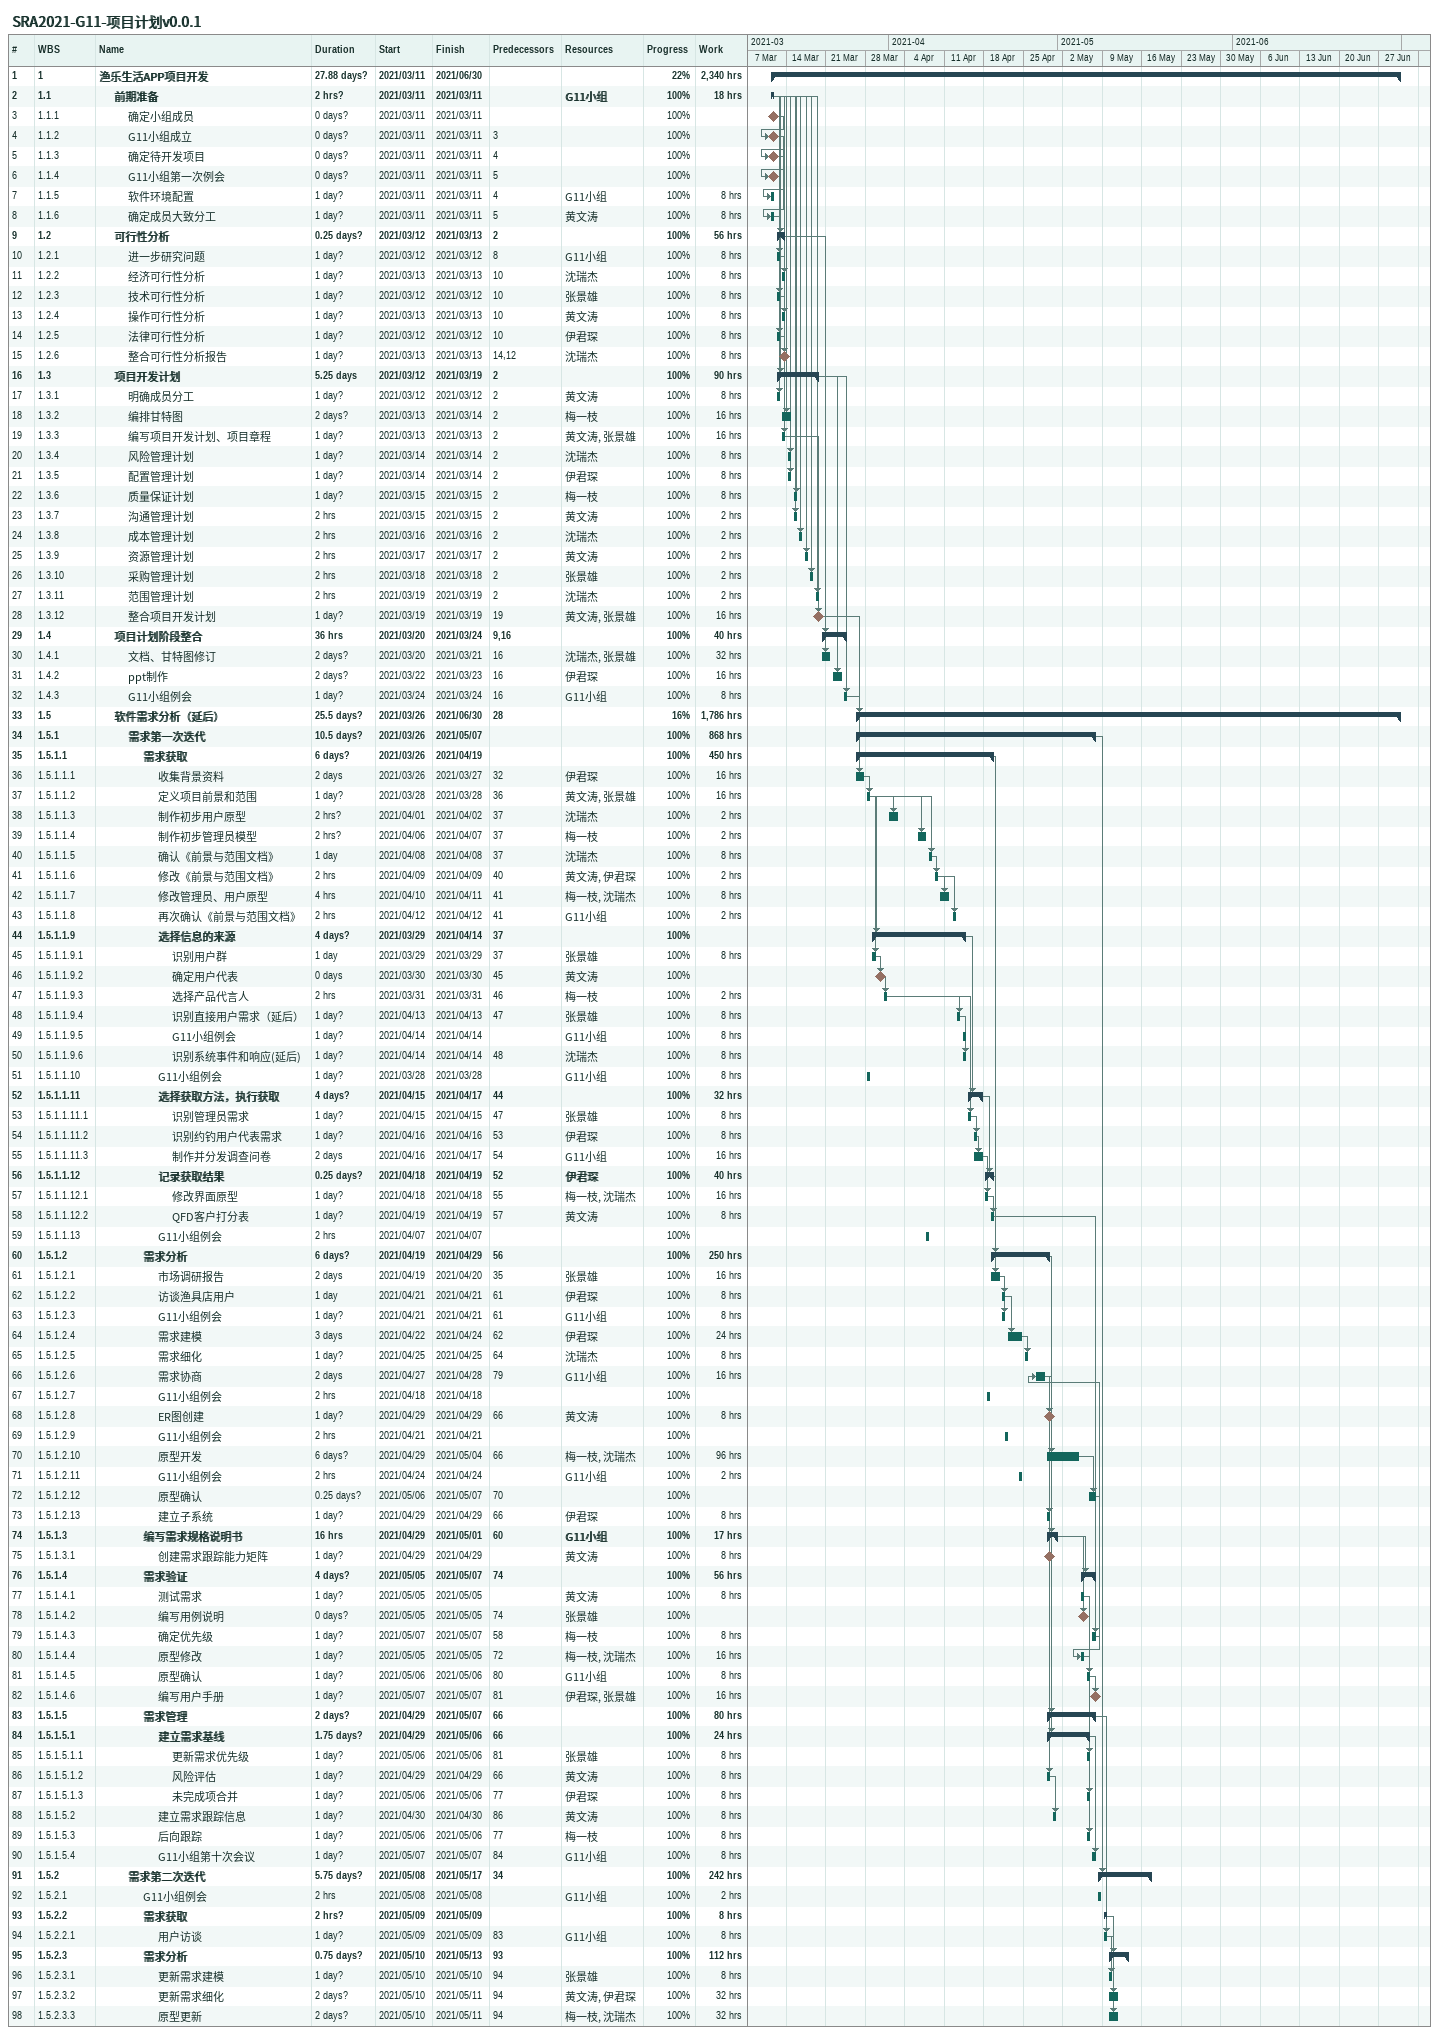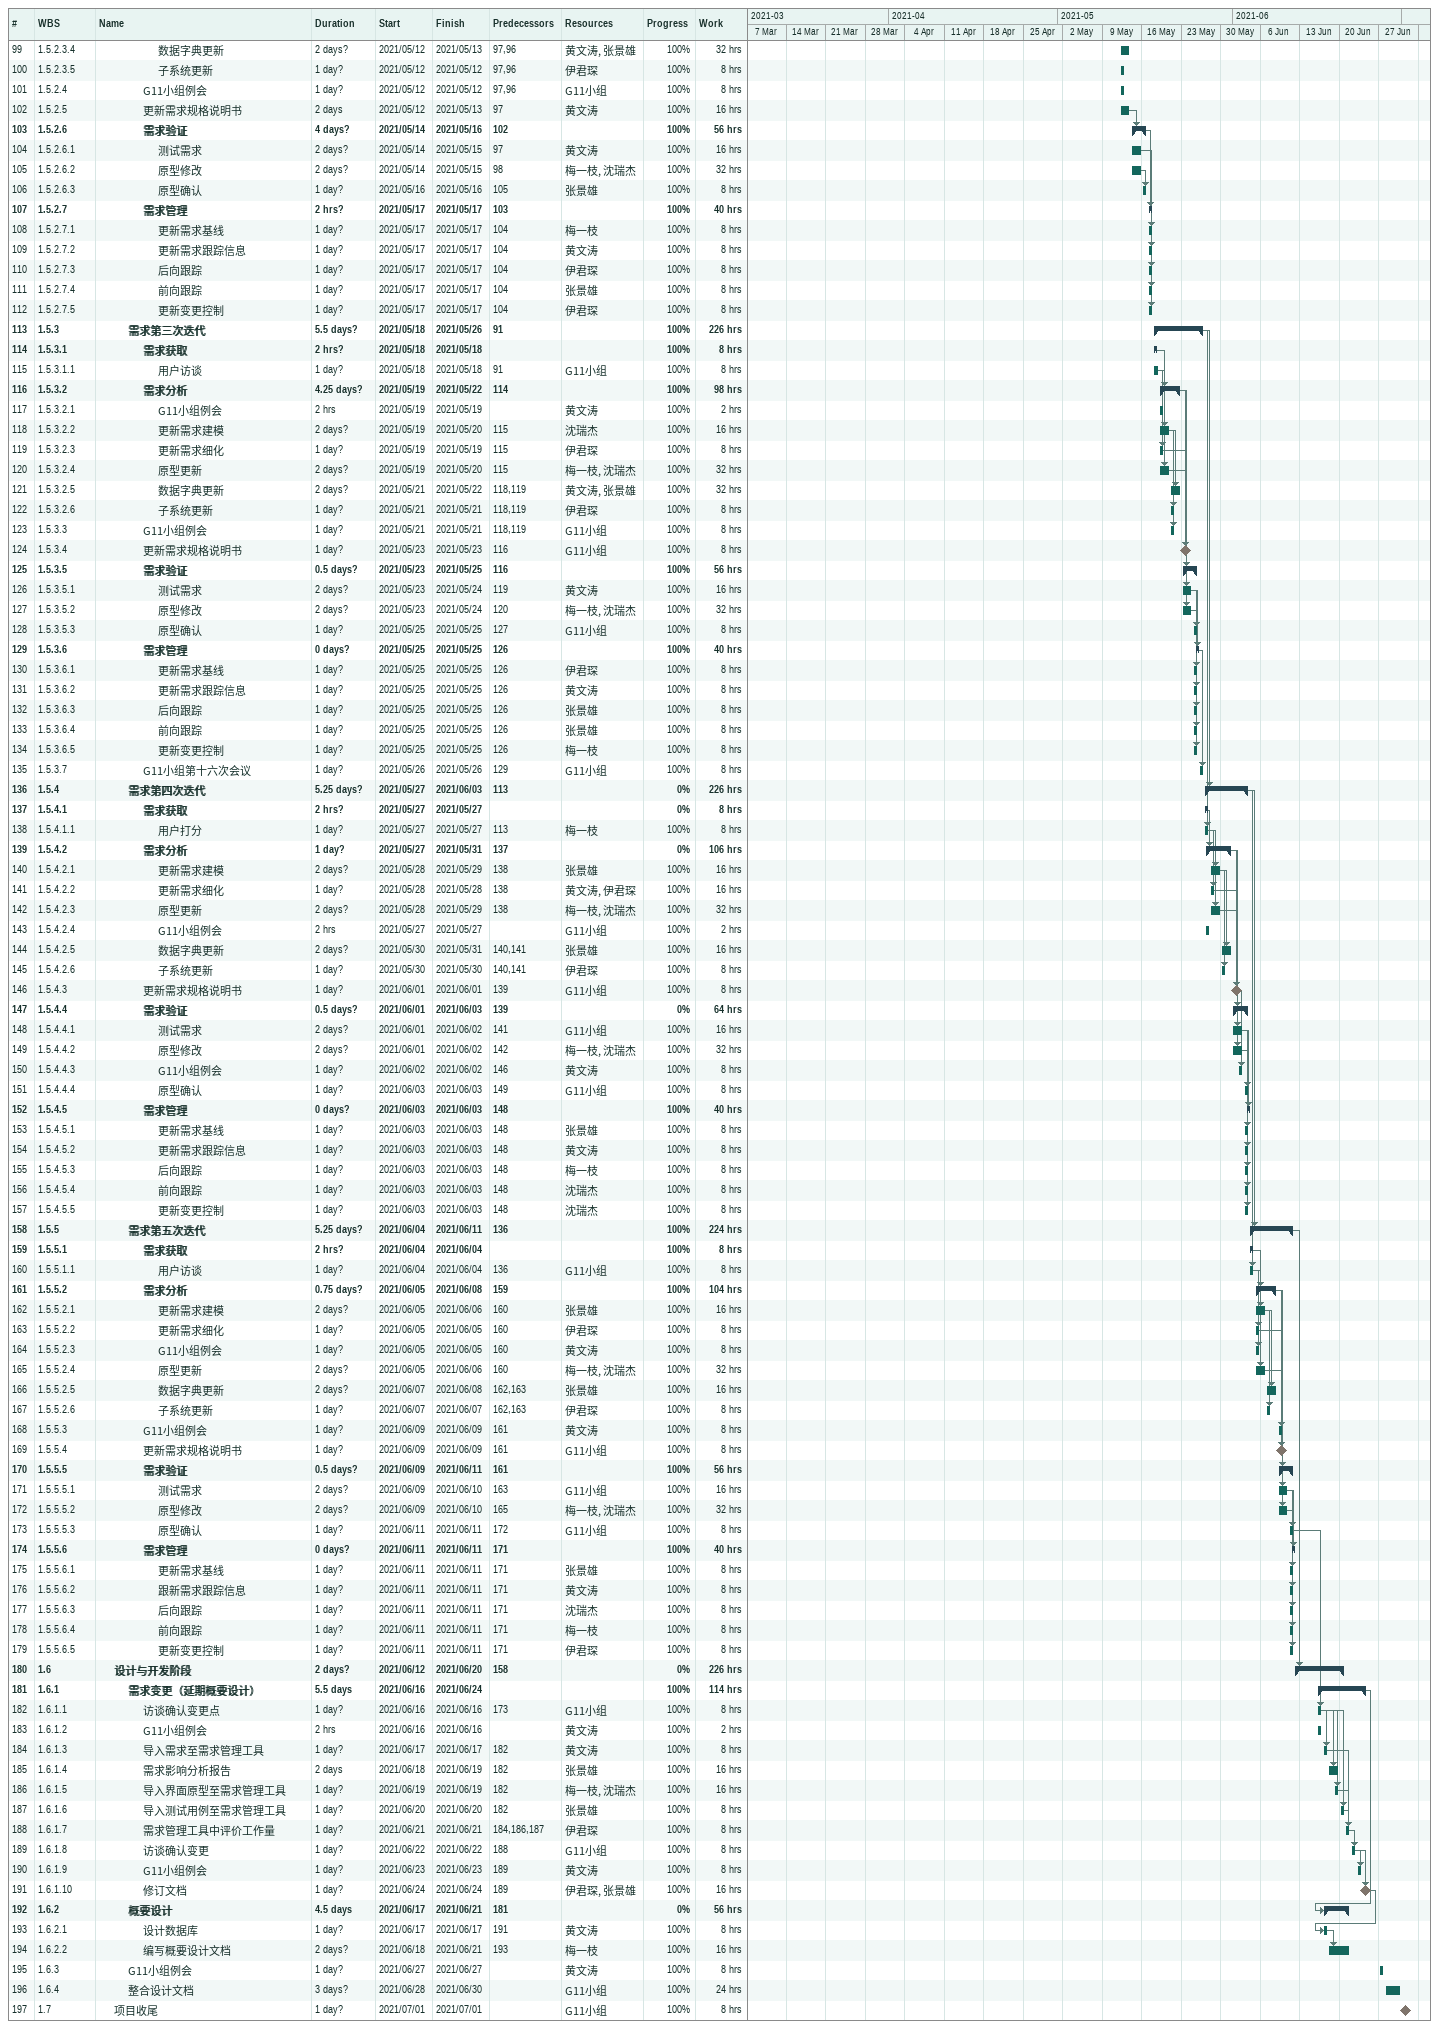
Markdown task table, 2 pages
SRA2021-G11-项目计划v0.0.1

| ID | WBS | Task | Duration | Start | Finish | Predecessors | Resources | % complete | Work (h) |
|---|---|---|---|---|---|---|---|---|---|
| 1 | 1 | **渔乐生活APP项目开发** | 27.88d? | 2021-03-11 | 2021-06-30 |  |  | 22 | 2340 |
| 2 | 1.1 | **前期准备** | 2h? | 2021-03-11 | 2021-03-11 |  | G11小组 | 100 | 18 |
| 3 | 1.1.1 | 确定小组成员 | 0d? | 2021-03-11 | 2021-03-11 |  |  | 100 |  |
| 4 | 1.1.2 | G11小组成立 | 0d? | 2021-03-11 | 2021-03-11 | 3 |  | 100 |  |
| 5 | 1.1.3 | 确定待开发项目 | 0d? | 2021-03-11 | 2021-03-11 | 4 |  | 100 |  |
| 6 | 1.1.4 | G11小组第一次例会 | 0d? | 2021-03-11 | 2021-03-11 | 5 |  | 100 |  |
| 7 | 1.1.5 | 软件环境配置 | 1d? | 2021-03-11 | 2021-03-11 | 4 | G11小组 | 100 | 8 |
| 8 | 1.1.6 | 确定成员大致分工 | 1d? | 2021-03-11 | 2021-03-11 | 5 | 黄文涛 | 100 | 8 |
| 9 | 1.2 | **可行性分析** | 0.25d? | 2021-03-12 | 2021-03-13 | 2 |  | 100 | 56 |
| 10 | 1.2.1 | 进一步研究问题 | 1d? | 2021-03-12 | 2021-03-12 | 8 | G11小组 | 100 | 8 |
| 11 | 1.2.2 | 经济可行性分析 | 1d? | 2021-03-13 | 2021-03-13 | 10 | 沈瑞杰 | 100 | 8 |
| 12 | 1.2.3 | 技术可行性分析 | 1d? | 2021-03-12 | 2021-03-12 | 10 | 张景雄 | 100 | 8 |
| 13 | 1.2.4 | 操作可行性分析 | 1d? | 2021-03-13 | 2021-03-13 | 10 | 黄文涛 | 100 | 8 |
| 14 | 1.2.5 | 法律可行性分析 | 1d? | 2021-03-12 | 2021-03-12 | 10 | 伊君琛 | 100 | 8 |
| 15 | 1.2.6 | 整合可行性分析报告 | 1d? | 2021-03-13 | 2021-03-13 | 14, 12 | 沈瑞杰 | 100 | 8 |
| 16 | 1.3 | **项目开发计划** | 5.25d | 2021-03-12 | 2021-03-19 | 2 |  | 100 | 90 |
| 17 | 1.3.1 | 明确成员分工 | 1d? | 2021-03-12 | 2021-03-12 | 2 | 黄文涛 | 100 | 8 |
| 18 | 1.3.2 | 编排甘特图 | 2d? | 2021-03-13 | 2021-03-14 | 2 | 梅一枝 | 100 | 16 |
| 19 | 1.3.3 | 编写项目开发计划、项目章程 | 1d? | 2021-03-13 | 2021-03-13 | 2 | 黄文涛, 张景雄 | 100 | 16 |
| 20 | 1.3.4 | 风险管理计划 | 1d? | 2021-03-14 | 2021-03-14 | 2 | 沈瑞杰 | 100 | 8 |
| 21 | 1.3.5 | 配置管理计划 | 1d? | 2021-03-14 | 2021-03-14 | 2 | 伊君琛 | 100 | 8 |
| 22 | 1.3.6 | 质量保证计划 | 1d? | 2021-03-15 | 2021-03-15 | 2 | 梅一枝 | 100 | 8 |
| 23 | 1.3.7 | 沟通管理计划 | 2h | 2021-03-15 | 2021-03-15 | 2 | 黄文涛 | 100 | 2 |
| 24 | 1.3.8 | 成本管理计划 | 2h | 2021-03-16 | 2021-03-16 | 2 | 沈瑞杰 | 100 | 2 |
| 25 | 1.3.9 | 资源管理计划 | 2h | 2021-03-17 | 2021-03-17 | 2 | 黄文涛 | 100 | 2 |
| 26 | 1.3.10 | 采购管理计划 | 2h | 2021-03-18 | 2021-03-18 | 2 | 张景雄 | 100 | 2 |
| 27 | 1.3.11 | 范围管理计划 | 2h | 2021-03-19 | 2021-03-19 | 2 | 沈瑞杰 | 100 | 2 |
| 28 | 1.3.12 | 整合项目开发计划 | 1d? | 2021-03-19 | 2021-03-19 | 19 | 黄文涛, 张景雄 | 100 | 16 |
| 29 | 1.4 | **项目计划阶段整合** | 36h | 2021-03-20 | 2021-03-24 | 9, 16 |  | 100 | 40 |
| 30 | 1.4.1 | 文档、甘特图修订 | 2d? | 2021-03-20 | 2021-03-21 | 16 | 沈瑞杰, 张景雄 | 100 | 32 |
| 31 | 1.4.2 | ppt制作 | 2d? | 2021-03-22 | 2021-03-23 | 16 | 伊君琛 | 100 | 16 |
| 32 | 1.4.3 | G11小组例会 | 1d? | 2021-03-24 | 2021-03-24 | 16 | G11小组 | 100 | 8 |
| 33 | 1.5 | **软件需求分析（延后）** | 25.5d? | 2021-03-26 | 2021-06-30 | 28 |  | 16 | 1786 |
| 34 | 1.5.1 | **需求第一次迭代** | 10.5d? | 2021-03-26 | 2021-05-07 |  |  | 100 | 868 |
| 35 | 1.5.1.1 | **需求获取** | 6d? | 2021-03-26 | 2021-04-19 |  |  | 100 | 450 |
| 36 | 1.5.1.1.1 | 收集背景资料 | 2d | 2021-03-26 | 2021-03-27 | 32 | 伊君琛 | 100 | 16 |
| 37 | 1.5.1.1.2 | 定义项目前景和范围 | 1d? | 2021-03-28 | 2021-03-28 | 36 | 黄文涛, 张景雄 | 100 | 16 |
| 38 | 1.5.1.1.3 | 制作初步用户原型 | 2h? | 2021-04-01 | 2021-04-02 | 37 | 沈瑞杰 | 100 | 2 |
| 39 | 1.5.1.1.4 | 制作初步管理员模型 | 2h? | 2021-04-06 | 2021-04-07 | 37 | 梅一枝 | 100 | 2 |
| 40 | 1.5.1.1.5 | 确认《前景与范围文档》 | 1d | 2021-04-08 | 2021-04-08 | 37 | 沈瑞杰 | 100 | 8 |
| 41 | 1.5.1.1.6 | 修改《前景与范围文档》 | 2h | 2021-04-09 | 2021-04-09 | 40 | 黄文涛, 伊君琛 | 100 | 2 |
| 42 | 1.5.1.1.7 | 修改管理员、用户原型 | 4h | 2021-04-10 | 2021-04-11 | 41 | 梅一枝, 沈瑞杰 | 100 | 8 |
| 43 | 1.5.1.1.8 | 再次确认《前景与范围文档》 | 2h | 2021-04-12 | 2021-04-12 | 41 | G11小组 | 100 | 2 |
| 44 | 1.5.1.1.9 | **选择信息的来源** | 4d? | 2021-03-29 | 2021-04-14 | 37 |  | 100 |  |
| 45 | 1.5.1.1.9.1 | 识别用户群 | 1d | 2021-03-29 | 2021-03-29 | 37 | 张景雄 | 100 | 8 |
| 46 | 1.5.1.1.9.2 | 确定用户代表 | 0d | 2021-03-30 | 2021-03-30 | 45 | 黄文涛 | 100 |  |
| 47 | 1.5.1.1.9.3 | 选择产品代言人 | 2h | 2021-03-31 | 2021-03-31 | 46 | 梅一枝 | 100 | 2 |
| 48 | 1.5.1.1.9.4 | 识别直接用户需求（延后） | 1d? | 2021-04-13 | 2021-04-13 | 47 | 张景雄 | 100 | 8 |
| 49 | 1.5.1.1.9.5 | G11小组例会 | 1d? | 2021-04-14 | 2021-04-14 |  | G11小组 | 100 | 8 |
| 50 | 1.5.1.1.9.6 | 识别系统事件和响应(延后) | 1d? | 2021-04-14 | 2021-04-14 | 48 | 沈瑞杰 | 100 | 8 |
| 51 | 1.5.1.1.10 | G11小组例会 | 1d? | 2021-03-28 | 2021-03-28 |  | G11小组 | 100 | 8 |
| 52 | 1.5.1.1.11 | **选择获取方法，执行获取** | 4d? | 2021-04-15 | 2021-04-17 | 44 |  | 100 | 32 |
| 53 | 1.5.1.1.11.1 | 识别管理员需求 | 1d? | 2021-04-15 | 2021-04-15 | 47 | 张景雄 | 100 | 8 |
| 54 | 1.5.1.1.11.2 | 识别约钓用户代表需求 | 1d? | 2021-04-16 | 2021-04-16 | 53 | 伊君琛 | 100 | 8 |
| 55 | 1.5.1.1.11.3 | 制作并分发调查问卷 | 2d | 2021-04-16 | 2021-04-17 | 54 | G11小组 | 100 | 16 |
| 56 | 1.5.1.1.12 | **记录获取结果** | 0.25d? | 2021-04-18 | 2021-04-19 | 52 | 伊君琛 | 100 | 40 |
| 57 | 1.5.1.1.12.1 | 修改界面原型 | 1d? | 2021-04-18 | 2021-04-18 | 55 | 梅一枝, 沈瑞杰 | 100 | 16 |
| 58 | 1.5.1.1.12.2 | QFD客户打分表 | 1d? | 2021-04-19 | 2021-04-19 | 57 | 黄文涛 | 100 | 8 |
| 59 | 1.5.1.1.13 | G11小组例会 | 2h | 2021-04-07 | 2021-04-07 |  |  | 100 |  |
| 60 | 1.5.1.2 | **需求分析** | 6d? | 2021-04-19 | 2021-04-29 | 56 |  | 100 | 250 |
| 61 | 1.5.1.2.1 | 市场调研报告 | 2d | 2021-04-19 | 2021-04-20 | 35 | 张景雄 | 100 | 16 |
| 62 | 1.5.1.2.2 | 访谈渔具店用户 | 1d | 2021-04-21 | 2021-04-21 | 61 | 伊君琛 | 100 | 8 |
| 63 | 1.5.1.2.3 | G11小组例会 | 1d? | 2021-04-21 | 2021-04-21 | 61 | G11小组 | 100 | 8 |
| 64 | 1.5.1.2.4 | 需求建模 | 3d | 2021-04-22 | 2021-04-24 | 62 | 伊君琛 | 100 | 24 |
| 65 | 1.5.1.2.5 | 需求细化 | 1d? | 2021-04-25 | 2021-04-25 | 64 | 沈瑞杰 | 100 | 8 |
| 66 | 1.5.1.2.6 | 需求协商 | 2d | 2021-04-27 | 2021-04-28 | 79 | G11小组 | 100 | 16 |
| 67 | 1.5.1.2.7 | G11小组例会 | 2h | 2021-04-18 | 2021-04-18 |  |  | 100 |  |
| 68 | 1.5.1.2.8 | ER图创建 | 1d? | 2021-04-29 | 2021-04-29 | 66 | 黄文涛 | 100 | 8 |
| 69 | 1.5.1.2.9 | G11小组例会 | 2h | 2021-04-21 | 2021-04-21 |  |  | 100 |  |
| 70 | 1.5.1.2.10 | 原型开发 | 6d? | 2021-04-29 | 2021-05-04 | 66 | 梅一枝, 沈瑞杰 | 100 | 96 |
| 71 | 1.5.1.2.11 | G11小组例会 | 2h | 2021-04-24 | 2021-04-24 |  | G11小组 | 100 | 2 |
| 72 | 1.5.1.2.12 | 原型确认 | 0.25d? | 2021-05-06 | 2021-05-07 | 70 |  | 100 |  |
| 73 | 1.5.1.2.13 | 建立子系统 | 1d? | 2021-04-29 | 2021-04-29 | 66 | 伊君琛 | 100 | 8 |
| 74 | 1.5.1.3 | **编写需求规格说明书** | 16h | 2021-04-29 | 2021-05-01 | 60 | G11小组 | 100 | 17 |
| 75 | 1.5.1.3.1 | 创建需求跟踪能力矩阵 | 1d? | 2021-04-29 | 2021-04-29 |  | 黄文涛 | 100 | 8 |
| 76 | 1.5.1.4 | **需求验证** | 4d? | 2021-05-05 | 2021-05-07 | 74 |  | 100 | 56 |
| 77 | 1.5.1.4.1 | 测试需求 | 1d? | 2021-05-05 | 2021-05-05 |  | 黄文涛 | 100 | 8 |
| 78 | 1.5.1.4.2 | 编写用例说明 | 0d? | 2021-05-05 | 2021-05-05 | 74 | 张景雄 | 100 |  |
| 79 | 1.5.1.4.3 | 确定优先级 | 1d? | 2021-05-07 | 2021-05-07 | 58 | 梅一枝 | 100 | 8 |
| 80 | 1.5.1.4.4 | 原型修改 | 1d? | 2021-05-05 | 2021-05-05 | 72 | 梅一枝, 沈瑞杰 | 100 | 16 |
| 81 | 1.5.1.4.5 | 原型确认 | 1d? | 2021-05-06 | 2021-05-06 | 80 | G11小组 | 100 | 8 |
| 82 | 1.5.1.4.6 | 编写用户手册 | 1d? | 2021-05-07 | 2021-05-07 | 81 | 伊君琛, 张景雄 | 100 | 16 |
| 83 | 1.5.1.5 | **需求管理** | 2d? | 2021-04-29 | 2021-05-07 | 66 |  | 100 | 80 |
| 84 | 1.5.1.5.1 | **建立需求基线** | 1.75d? | 2021-04-29 | 2021-05-06 | 66 |  | 100 | 24 |
| 85 | 1.5.1.5.1.1 | 更新需求优先级 | 1d? | 2021-05-06 | 2021-05-06 | 81 | 张景雄 | 100 | 8 |
| 86 | 1.5.1.5.1.2 | 风险评估 | 1d? | 2021-04-29 | 2021-04-29 | 66 | 黄文涛 | 100 | 8 |
| 87 | 1.5.1.5.1.3 | 未完成项合并 | 1d? | 2021-05-06 | 2021-05-06 | 77 | 伊君琛 | 100 | 8 |
| 88 | 1.5.1.5.2 | 建立需求跟踪信息 | 1d? | 2021-04-30 | 2021-04-30 | 86 | 黄文涛 | 100 | 8 |
| 89 | 1.5.1.5.3 | 后向跟踪 | 1d? | 2021-05-06 | 2021-05-06 | 77 | 梅一枝 | 100 | 8 |
| 90 | 1.5.1.5.4 | G11小组第十次会议 | 1d? | 2021-05-07 | 2021-05-07 | 84 | G11小组 | 100 | 8 |
| 91 | 1.5.2 | **需求第二次迭代** | 5.75d? | 2021-05-08 | 2021-05-17 | 34 |  | 100 | 242 |
| 92 | 1.5.2.1 | G11小组例会 | 2h | 2021-05-08 | 2021-05-08 |  | G11小组 | 100 | 2 |
| 93 | 1.5.2.2 | **需求获取** | 2h? | 2021-05-09 | 2021-05-09 |  |  | 100 | 8 |
| 94 | 1.5.2.2.1 | 用户访谈 | 1d? | 2021-05-09 | 2021-05-09 | 83 | G11小组 | 100 | 8 |
| 95 | 1.5.2.3 | **需求分析** | 0.75d? | 2021-05-10 | 2021-05-13 | 93 |  | 100 | 112 |
| 96 | 1.5.2.3.1 | 更新需求建模 | 1d? | 2021-05-10 | 2021-05-10 | 94 | 张景雄 | 100 | 8 |
| 97 | 1.5.2.3.2 | 更新需求细化 | 2d? | 2021-05-10 | 2021-05-11 | 94 | 黄文涛, 伊君琛 | 100 | 32 |
| 98 | 1.5.2.3.3 | 原型更新 | 2d? | 2021-05-10 | 2021-05-11 | 94 | 梅一枝, 沈瑞杰 | 100 | 32 |
| 99 | 1.5.2.3.4 | 数据字典更新 | 2d? | 2021-05-12 | 2021-05-13 | 97, 96 | 黄文涛, 张景雄 | 100 | 32 |
| 100 | 1.5.2.3.5 | 子系统更新 | 1d? | 2021-05-12 | 2021-05-12 | 97, 96 | 伊君琛 | 100 | 8 |
| 101 | 1.5.2.4 | G11小组例会 | 1d? | 2021-05-12 | 2021-05-12 | 97, 96 | G11小组 | 100 | 8 |
| 102 | 1.5.2.5 | 更新需求规格说明书 | 2d | 2021-05-12 | 2021-05-13 | 97 | 黄文涛 | 100 | 16 |
| 103 | 1.5.2.6 | **需求验证** | 4d? | 2021-05-14 | 2021-05-16 | 102 |  | 100 | 56 |
| 104 | 1.5.2.6.1 | 测试需求 | 2d? | 2021-05-14 | 2021-05-15 | 97 | 黄文涛 | 100 | 16 |
| 105 | 1.5.2.6.2 | 原型修改 | 2d? | 2021-05-14 | 2021-05-15 | 98 | 梅一枝, 沈瑞杰 | 100 | 32 |
| 106 | 1.5.2.6.3 | 原型确认 | 1d? | 2021-05-16 | 2021-05-16 | 105 | 张景雄 | 100 | 8 |
| 107 | 1.5.2.7 | **需求管理** | 2h? | 2021-05-17 | 2021-05-17 | 103 |  | 100 | 40 |
| 108 | 1.5.2.7.1 | 更新需求基线 | 1d? | 2021-05-17 | 2021-05-17 | 104 | 梅一枝 | 100 | 8 |
| 109 | 1.5.2.7.2 | 更新需求跟踪信息 | 1d? | 2021-05-17 | 2021-05-17 | 104 | 黄文涛 | 100 | 8 |
| 110 | 1.5.2.7.3 | 后向跟踪 | 1d? | 2021-05-17 | 2021-05-17 | 104 | 伊君琛 | 100 | 8 |
| 111 | 1.5.2.7.4 | 前向跟踪 | 1d? | 2021-05-17 | 2021-05-17 | 104 | 张景雄 | 100 | 8 |
| 112 | 1.5.2.7.5 | 更新变更控制 | 1d? | 2021-05-17 | 2021-05-17 | 104 | 伊君琛 | 100 | 8 |
| 113 | 1.5.3 | **需求第三次迭代** | 5.5d? | 2021-05-18 | 2021-05-26 | 91 |  | 100 | 226 |
| 114 | 1.5.3.1 | **需求获取** | 2h? | 2021-05-18 | 2021-05-18 |  |  | 100 | 8 |
| 115 | 1.5.3.1.1 | 用户访谈 | 1d? | 2021-05-18 | 2021-05-18 | 91 | G11小组 | 100 | 8 |
| 116 | 1.5.3.2 | **需求分析** | 4.25d? | 2021-05-19 | 2021-05-22 | 114 |  | 100 | 98 |
| 117 | 1.5.3.2.1 | G11小组例会 | 2h | 2021-05-19 | 2021-05-19 |  | 黄文涛 | 100 | 2 |
| 118 | 1.5.3.2.2 | 更新需求建模 | 2d? | 2021-05-19 | 2021-05-20 | 115 | 沈瑞杰 | 100 | 16 |
| 119 | 1.5.3.2.3 | 更新需求细化 | 1d? | 2021-05-19 | 2021-05-19 | 115 | 伊君琛 | 100 | 8 |
| 120 | 1.5.3.2.4 | 原型更新 | 2d? | 2021-05-19 | 2021-05-20 | 115 | 梅一枝, 沈瑞杰 | 100 | 32 |
| 121 | 1.5.3.2.5 | 数据字典更新 | 2d? | 2021-05-21 | 2021-05-22 | 118, 119 | 黄文涛, 张景雄 | 100 | 32 |
| 122 | 1.5.3.2.6 | 子系统更新 | 1d? | 2021-05-21 | 2021-05-21 | 118, 119 | 伊君琛 | 100 | 8 |
| 123 | 1.5.3.3 | G11小组例会 | 1d? | 2021-05-21 | 2021-05-21 | 118, 119 | G11小组 | 100 | 8 |
| 124 | 1.5.3.4 | 更新需求规格说明书 | 1d? | 2021-05-23 | 2021-05-23 | 116 | G11小组 | 100 | 8 |
| 125 | 1.5.3.5 | **需求验证** | 0.5d? | 2021-05-23 | 2021-05-25 | 116 |  | 100 | 56 |
| 126 | 1.5.3.5.1 | 测试需求 | 2d? | 2021-05-23 | 2021-05-24 | 119 | 黄文涛 | 100 | 16 |
| 127 | 1.5.3.5.2 | 原型修改 | 2d? | 2021-05-23 | 2021-05-24 | 120 | 梅一枝, 沈瑞杰 | 100 | 32 |
| 128 | 1.5.3.5.3 | 原型确认 | 1d? | 2021-05-25 | 2021-05-25 | 127 | G11小组 | 100 | 8 |
| 129 | 1.5.3.6 | **需求管理** | 0d? | 2021-05-25 | 2021-05-25 | 126 |  | 100 | 40 |
| 130 | 1.5.3.6.1 | 更新需求基线 | 1d? | 2021-05-25 | 2021-05-25 | 126 | 伊君琛 | 100 | 8 |
| 131 | 1.5.3.6.2 | 更新需求跟踪信息 | 1d? | 2021-05-25 | 2021-05-25 | 126 | 黄文涛 | 100 | 8 |
| 132 | 1.5.3.6.3 | 后向跟踪 | 1d? | 2021-05-25 | 2021-05-25 | 126 | 张景雄 | 100 | 8 |
| 133 | 1.5.3.6.4 | 前向跟踪 | 1d? | 2021-05-25 | 2021-05-25 | 126 | 张景雄 | 100 | 8 |
| 134 | 1.5.3.6.5 | 更新变更控制 | 1d? | 2021-05-25 | 2021-05-25 | 126 | 梅一枝 | 100 | 8 |
| 135 | 1.5.3.7 | G11小组第十六次会议 | 1d? | 2021-05-26 | 2021-05-26 | 129 | G11小组 | 100 | 8 |
| 136 | 1.5.4 | **需求第四次迭代** | 5.25d? | 2021-05-27 | 2021-06-03 | 113 |  | 0 | 226 |
| 137 | 1.5.4.1 | **需求获取** | 2h? | 2021-05-27 | 2021-05-27 |  |  | 0 | 8 |
| 138 | 1.5.4.1.1 | 用户打分 | 1d? | 2021-05-27 | 2021-05-27 | 113 | 梅一枝 | 100 | 8 |
| 139 | 1.5.4.2 | **需求分析** | 1d? | 2021-05-27 | 2021-05-31 | 137 |  | 0 | 106 |
| 140 | 1.5.4.2.1 | 更新需求建模 | 2d? | 2021-05-28 | 2021-05-29 | 138 | 张景雄 | 100 | 16 |
| 141 | 1.5.4.2.2 | 更新需求细化 | 1d? | 2021-05-28 | 2021-05-28 | 138 | 黄文涛, 伊君琛 | 100 | 16 |
| 142 | 1.5.4.2.3 | 原型更新 | 2d? | 2021-05-28 | 2021-05-29 | 138 | 梅一枝, 沈瑞杰 | 100 | 32 |
| 143 | 1.5.4.2.4 | G11小组例会 | 2h | 2021-05-27 | 2021-05-27 |  | G11小组 | 100 | 2 |
| 144 | 1.5.4.2.5 | 数据字典更新 | 2d? | 2021-05-30 | 2021-05-31 | 140, 141 | 张景雄 | 100 | 16 |
| 145 | 1.5.4.2.6 | 子系统更新 | 1d? | 2021-05-30 | 2021-05-30 | 140, 141 | 伊君琛 | 100 | 8 |
| 146 | 1.5.4.3 | 更新需求规格说明书 | 1d? | 2021-06-01 | 2021-06-01 | 139 | G11小组 | 100 | 8 |
| 147 | 1.5.4.4 | **需求验证** | 0.5d? | 2021-06-01 | 2021-06-03 | 139 |  | 0 | 64 |
| 148 | 1.5.4.4.1 | 测试需求 | 2d? | 2021-06-01 | 2021-06-02 | 141 | G11小组 | 100 | 16 |
| 149 | 1.5.4.4.2 | 原型修改 | 2d? | 2021-06-01 | 2021-06-02 | 142 | 梅一枝, 沈瑞杰 | 100 | 32 |
| 150 | 1.5.4.4.3 | G11小组例会 | 1d? | 2021-06-02 | 2021-06-02 | 146 | 黄文涛 | 100 | 8 |
| 151 | 1.5.4.4.4 | 原型确认 | 1d? | 2021-06-03 | 2021-06-03 | 149 | G11小组 | 100 | 8 |
| 152 | 1.5.4.5 | **需求管理** | 0d? | 2021-06-03 | 2021-06-03 | 148 |  | 100 | 40 |
| 153 | 1.5.4.5.1 | 更新需求基线 | 1d? | 2021-06-03 | 2021-06-03 | 148 | 张景雄 | 100 | 8 |
| 154 | 1.5.4.5.2 | 更新需求跟踪信息 | 1d? | 2021-06-03 | 2021-06-03 | 148 | 黄文涛 | 100 | 8 |
| 155 | 1.5.4.5.3 | 后向跟踪 | 1d? | 2021-06-03 | 2021-06-03 | 148 | 梅一枝 | 100 | 8 |
| 156 | 1.5.4.5.4 | 前向跟踪 | 1d? | 2021-06-03 | 2021-06-03 | 148 | 沈瑞杰 | 100 | 8 |
| 157 | 1.5.4.5.5 | 更新变更控制 | 1d? | 2021-06-03 | 2021-06-03 | 148 | 沈瑞杰 | 100 | 8 |
| 158 | 1.5.5 | **需求第五次迭代** | 5.25d? | 2021-06-04 | 2021-06-11 | 136 |  | 100 | 224 |
| 159 | 1.5.5.1 | **需求获取** | 2h? | 2021-06-04 | 2021-06-04 |  |  | 100 | 8 |
| 160 | 1.5.5.1.1 | 用户访谈 | 1d? | 2021-06-04 | 2021-06-04 | 136 | G11小组 | 100 | 8 |
| 161 | 1.5.5.2 | **需求分析** | 0.75d? | 2021-06-05 | 2021-06-08 | 159 |  | 100 | 104 |
| 162 | 1.5.5.2.1 | 更新需求建模 | 2d? | 2021-06-05 | 2021-06-06 | 160 | 张景雄 | 100 | 16 |
| 163 | 1.5.5.2.2 | 更新需求细化 | 1d? | 2021-06-05 | 2021-06-05 | 160 | 伊君琛 | 100 | 8 |
| 164 | 1.5.5.2.3 | G11小组例会 | 1d? | 2021-06-05 | 2021-06-05 | 160 | 黄文涛 | 100 | 8 |
| 165 | 1.5.5.2.4 | 原型更新 | 2d? | 2021-06-05 | 2021-06-06 | 160 | 梅一枝, 沈瑞杰 | 100 | 32 |
| 166 | 1.5.5.2.5 | 数据字典更新 | 2d? | 2021-06-07 | 2021-06-08 | 162, 163 | 张景雄 | 100 | 16 |
| 167 | 1.5.5.2.6 | 子系统更新 | 1d? | 2021-06-07 | 2021-06-07 | 162, 163 | 伊君琛 | 100 | 8 |
| 168 | 1.5.5.3 | G11小组例会 | 1d? | 2021-06-09 | 2021-06-09 | 161 | 黄文涛 | 100 | 8 |
| 169 | 1.5.5.4 | 更新需求规格说明书 | 1d? | 2021-06-09 | 2021-06-09 | 161 | G11小组 | 100 | 8 |
| 170 | 1.5.5.5 | **需求验证** | 0.5d? | 2021-06-09 | 2021-06-11 | 161 |  | 100 | 56 |
| 171 | 1.5.5.5.1 | 测试需求 | 2d? | 2021-06-09 | 2021-06-10 | 163 | G11小组 | 100 | 16 |
| 172 | 1.5.5.5.2 | 原型修改 | 2d? | 2021-06-09 | 2021-06-10 | 165 | 梅一枝, 沈瑞杰 | 100 | 32 |
| 173 | 1.5.5.5.3 | 原型确认 | 1d? | 2021-06-11 | 2021-06-11 | 172 | G11小组 | 100 | 8 |
| 174 | 1.5.5.6 | **需求管理** | 0d? | 2021-06-11 | 2021-06-11 | 171 |  | 100 | 40 |
| 175 | 1.5.5.6.1 | 更新需求基线 | 1d? | 2021-06-11 | 2021-06-11 | 171 | 张景雄 | 100 | 8 |
| 176 | 1.5.5.6.2 | 跟新需求跟踪信息 | 1d? | 2021-06-11 | 2021-06-11 | 171 | 黄文涛 | 100 | 8 |
| 177 | 1.5.5.6.3 | 后向跟踪 | 1d? | 2021-06-11 | 2021-06-11 | 171 | 沈瑞杰 | 100 | 8 |
| 178 | 1.5.5.6.4 | 前向跟踪 | 1d? | 2021-06-11 | 2021-06-11 | 171 | 梅一枝 | 100 | 8 |
| 179 | 1.5.5.6.5 | 更新变更控制 | 1d? | 2021-06-11 | 2021-06-11 | 171 | 伊君琛 | 100 | 8 |
| 180 | 1.6 | **设计与开发阶段** | 2d? | 2021-06-12 | 2021-06-20 | 158 |  | 0 | 226 |
| 181 | 1.6.1 | **需求变更（延期概要设计）** | 5.5d | 2021-06-16 | 2021-06-24 |  |  | 100 | 114 |
| 182 | 1.6.1.1 | 访谈确认变更点 | 1d? | 2021-06-16 | 2021-06-16 | 173 | G11小组 | 100 | 8 |
| 183 | 1.6.1.2 | G11小组例会 | 2h | 2021-06-16 | 2021-06-16 |  | 黄文涛 | 100 | 2 |
| 184 | 1.6.1.3 | 导入需求至需求管理工具 | 1d? | 2021-06-17 | 2021-06-17 | 182 | 黄文涛 | 100 | 8 |
| 185 | 1.6.1.4 | 需求影响分析报告 | 2d | 2021-06-18 | 2021-06-19 | 182 | 张景雄 | 100 | 16 |
| 186 | 1.6.1.5 | 导入界面原型至需求管理工具 | 1d? | 2021-06-19 | 2021-06-19 | 182 | 梅一枝, 沈瑞杰 | 100 | 16 |
| 187 | 1.6.1.6 | 导入测试用例至需求管理工具 | 1d? | 2021-06-20 | 2021-06-20 | 182 | 张景雄 | 100 | 8 |
| 188 | 1.6.1.7 | 需求管理工具中评价工作量 | 1d? | 2021-06-21 | 2021-06-21 | 184, 186, 187 | 伊君琛 | 100 | 8 |
| 189 | 1.6.1.8 | 访谈确认变更 | 1d? | 2021-06-22 | 2021-06-22 | 188 | G11小组 | 100 | 8 |
| 190 | 1.6.1.9 | G11小组例会 | 1d? | 2021-06-23 | 2021-06-23 | 189 | 黄文涛 | 100 | 8 |
| 191 | 1.6.1.10 | 修订文档 | 1d? | 2021-06-24 | 2021-06-24 | 189 | 伊君琛, 张景雄 | 100 | 16 |
| 192 | 1.6.2 | **概要设计** | 4.5d | 2021-06-17 | 2021-06-21 | 181 |  | 0 | 56 |
| 193 | 1.6.2.1 | 设计数据库 | 1d? | 2021-06-17 | 2021-06-17 | 191 | 黄文涛 | 100 | 8 |
| 194 | 1.6.2.2 | 编写概要设计文档 | 2d? | 2021-06-18 | 2021-06-21 | 193 | 梅一枝 | 100 | 16 |
| 195 | 1.6.3 | G11小组例会 | 1d? | 2021-06-27 | 2021-06-27 |  | 黄文涛 | 100 | 8 |
| 196 | 1.6.4 | 整合设计文档 | 3d? | 2021-06-28 | 2021-06-30 |  | G11小组 | 100 | 24 |
| 197 | 1.7 | 项目收尾 | 1d? | 2021-07-01 | 2021-07-01 |  | G11小组 | 100 | 8 |
